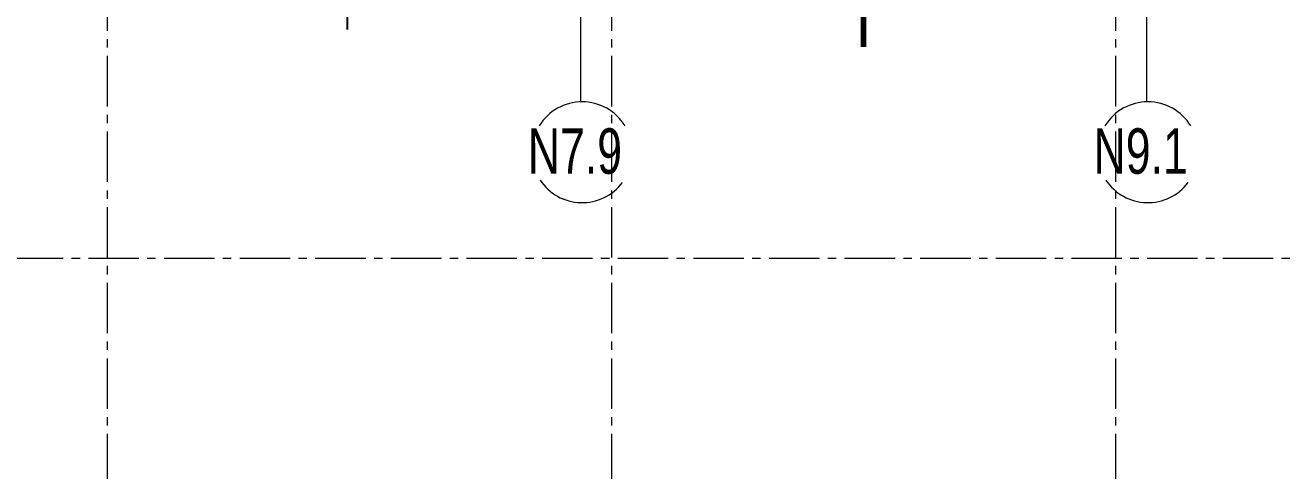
# Model space of a CAD drawing. Header units: inches. Extents: x -26012 to 27, y -3347 to 2082.
# Drawn here: x -23280 to -22379, y -465 to -146 of the extents above; entities that cross this region are included whole.
import ezdxf

# ---------------------------------------------------------------- set-up
doc = ezdxf.new("R2010")
doc.units = ezdxf.units.IN
doc.header["$LTSCALE"] = 48
doc.header["$MEASUREMENT"] = 0
for name, pattern in [('A104$0$CENTER', [2, 1.25, -0.25, 0.25, -0.25]), ('A_Column Grid$0$CENTER2', [1.125, 0.75, -0.125, 0.125, -0.125]), ('Matchline$0$DASHED', [0.75, 0.5, -0.25])]:
    doc.linetypes.add(name, pattern=pattern)
for name, color, linetype in [('A104$0$A-GRID-GRDP0-14', 8, 'Continuous'), ('A104$0$A-GRID-IDP0-14', 8, 'Continuous'), ('A_Column Grid$0$A-GRID-1D1-15', 8, 'A_Column Grid$0$CENTER2'), ('A_Column Grid$0$A-GRID-GRD1-15', 8, 'A_Column Grid$0$CENTER2'), ('M-HVAC-anno', 6, 'Continuous'), ('Matchline$0$Match Line', 5, 'Matchline$0$DASHED'), ('XREF', 8, 'Continuous')]:
    doc.layers.add(name, color=color, linetype=linetype)
doc.styles.add('A104$0$style-Arial', font='arial.ttf')
doc.styles.add('A_Column Grid$0$Style-Arial', font='arial.ttf')

# ---------------------------------------------------------------- blocks, each defined once
blk = doc.blocks.new('A104')
at = {"layer": 'A104$0$A-GRID-GRDP0-14', "linetype": 'A104$0$CENTER', "lineweight": 0}
for p, q in [((-22883.0236, 425.4117), (-22883.0236, -201.1205)), ((-22479.0236, 425.4117), (-22479.0236, -201.1205))]:
    blk.add_line(p, q, dxfattribs=at)
at = {"layer": 'A104$0$A-GRID-IDP0-14', "lineweight": 13}
for centre, start, end in [((-22881.9834, -237.1205), 31.6457302, 148.2917647), ((-22477.9834, -237.1205), 31.6457302, 148.2917647), ((-22881.9834, -237.1205), 213.5133166, 323.1751903), ((-22477.9834, -237.1205), 213.5133166, 323.1751903)]:
    blk.add_arc(centre, 36, start, end, dxfattribs=at)
at = {"layer": 'A104$0$A-GRID-IDP0-14', "lineweight": 13, "style": 'A104$0$style-Arial', "width": 0.701538}
for s, p in [('N7.9', (-22920.7546, -252.5165)), ('N9.1', (-22516.7546, -252.5165))]:
    blk.add_text(s, height=32.5, dxfattribs=at).set_placement(p)
blk = doc.blocks.new('Matchline')
at = {"layer": 'Matchline$0$Match Line', "color": 5, "lineweight": 0, "const_width": 4}
blk.add_lwpolyline([(-22681.02, 2080.37), (-22681.02, -161.85)], dxfattribs=at)
blk = doc.blocks.new('A_Column Grid')
at = {"layer": 'A_Column Grid$0$A-GRID-1D1-15', "linetype": 'Continuous', "lineweight": 13}
for centre, start, end in [((-22881.98, -237.12), 31.64573, 148.29176), ((-22477.98, -237.12), 31.64573, 148.29176), ((-22881.98, -237.12), 213.51332, 323.17519), ((-22477.98, -237.12), 213.51332, 323.17519)]:
    blk.add_arc(centre, 36, start, end, dxfattribs=at)
at = {"layer": 'A_Column Grid$0$A-GRID-GRD1-15', "lineweight": 0}
for p, q in [((-23221.02, 1667.67), (-23221.02, -2700.91)), ((-22861.02, 1667.67), (-22861.02, -2700.91)), ((-22501.02, 1667.67), (-22501.02, -2700.91)), ((-22883.02, 425.41), (-22883.02, -201.12)), ((-22479.02, 425.41), (-22479.02, -201.12)), ((-24638.51, -312.84), (-20840.23, -312.84))]:
    blk.add_line(p, q, dxfattribs=at)
at = {"layer": 'A_Column Grid$0$A-GRID-1D1-15', "linetype": 'Continuous', "lineweight": 13, "style": 'A_Column Grid$0$Style-Arial', "width": 0.701538}
for s, p in [('N7.9', (-22920.75, -252.52)), ('N9.1', (-22516.75, -252.52))]:
    blk.add_text(s, height=32.5, dxfattribs=at).set_placement(p)

msp = doc.modelspace()

# ---------------------------------------------------------------- linework, layer by layer
at = {"layer": 'M-HVAC-anno'}
msp.add_line((-23049.56, -149.48), (-23049.56, -22.23), dxfattribs=at)

# ---------------------------------------------------------------- block references
at = {"layer": 'XREF'}
for name in ['Matchline', 'A_Column Grid', 'A104']:
    msp.add_blockref(name, (0, 0), dxfattribs=at)

doc.saveas('drawing.dxf')
